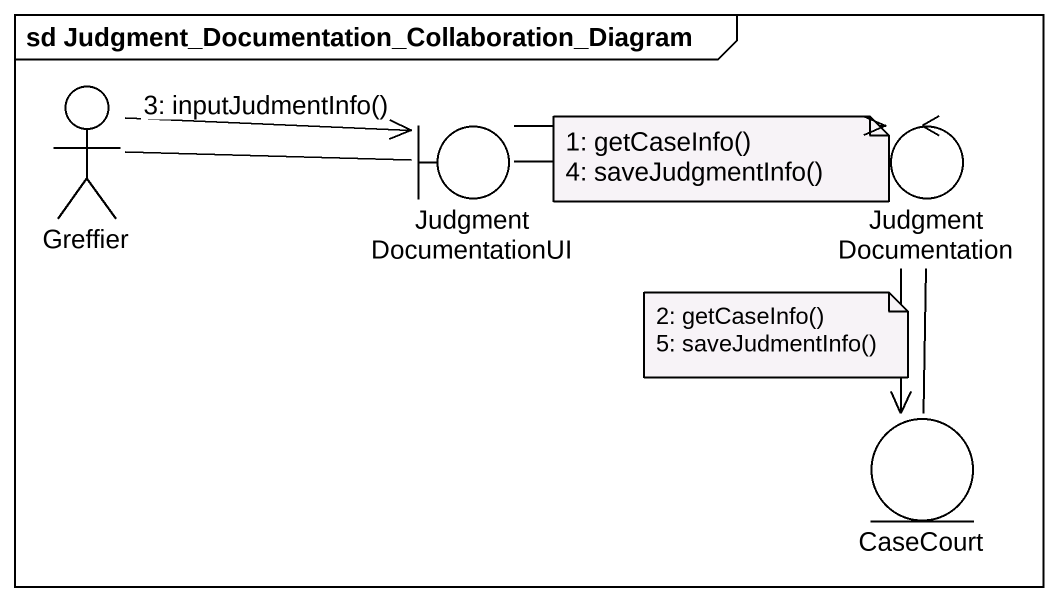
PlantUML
@startuml
mainframe sd Judgment_Documentation_Collaboration_Diagram
actor Greffier
boundary JudgmentDocumentationUI
control JudgmentDocumentation
entity CaseCourt
Greffier -right- JudgmentDocumentationUI
Greffier -right-> JudgmentDocumentationUI : 3: inputJudmentInfo()
JudgmentDocumentationUI -right- JudgmentDocumentation
JudgmentDocumentationUI -right-> JudgmentDocumentation
JudgmentDocumentation -- CaseCourt
JudgmentDocumentation --> CaseCourt
note as N1
  1: getCaseInfo()
  4: saveJudgmentInfo()
end note
note as N2
  2: getCaseInfo()
  5: saveJudmentInfo()
end note
@enduml
